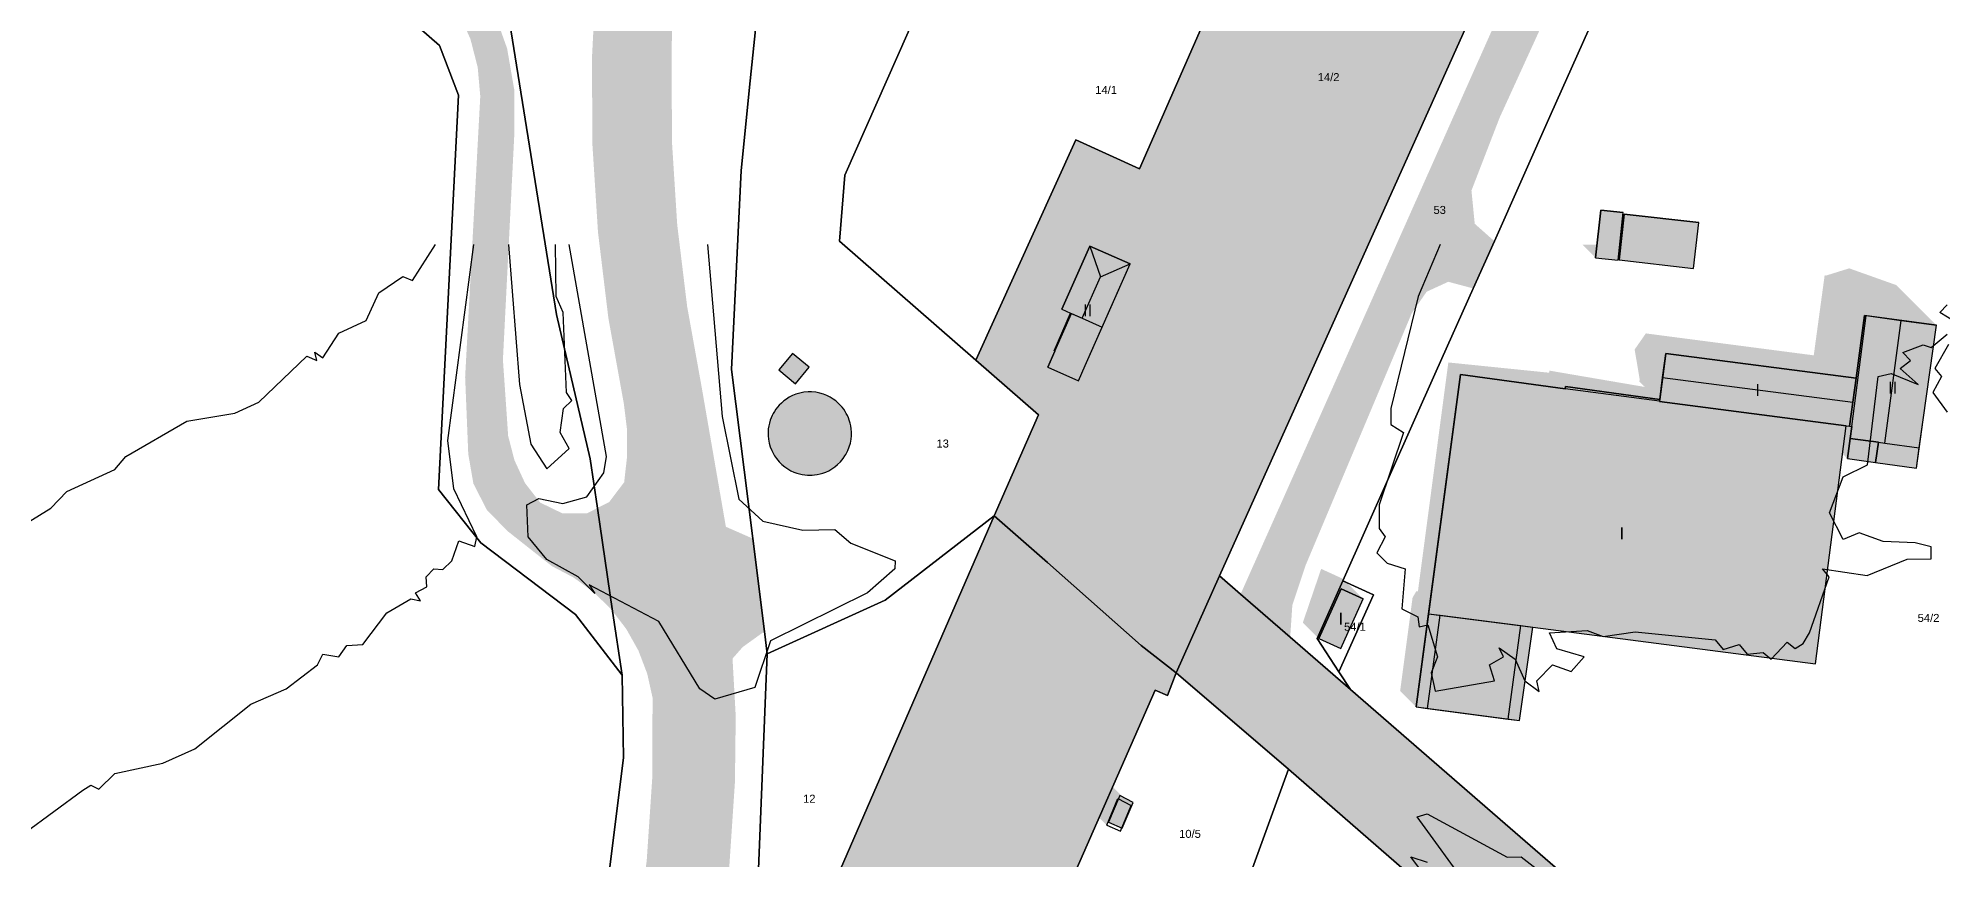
# Model space of a CAD drawing. Header units: millimetres. Extents: x 238 to 3518, y -74 to 2735.
# Drawn here: x 1495 to 1733, y 2139.8 to 2242.5 of the extents above; entities that cross this region are included whole.
import ezdxf
from ezdxf.enums import TextEntityAlignment as Align

# ---------------------------------------------------------------- set-up
doc = ezdxf.new("R2010")
doc.units = ezdxf.units.MM
for name, color, linetype in [('LP_Flurstueck_bez', 7, 'Continuous'), ('LP_Flurstuecke', 8, 'Continuous'), ('LP_Gebaeude_Dachaufsicht', 9, 'Continuous'), ('LP_Gebaeude_Dachschatten', 253, 'Continuous'), ('LP_Gebaeude_F', 254, 'Continuous'), ('LP_Gebaeude_Geschosszahl', 7, 'Continuous'), ('LP_Gebaeude_Schatten', 7, 'Continuous'), ('LP_Gebaeude_U', 7, 'Continuous'), ('LP_Topographie_Hoehenlinien', 8, 'Continuous'), ('LP_Verkehr_Bahnverkehr', 32, 'Continuous'), ('LP_Verkehr_Strassen', 9, 'Continuous'), ('LP_Verkehr_Wege_Plaetze', 252, 'Continuous')]:
    doc.layers.add(name, color=color, linetype=linetype)
doc.styles.get("Standard").update_dxf_attribs({"font": 'arial.ttf'})

msp = doc.modelspace()

# ---------------------------------------------------------------- hatches: boundary and pattern name
at = {"layer": 'LP_Gebaeude_Dachschatten'}
for points in [[(1627.7, 2212.69), (1626.37, 2216.53), (1622.89, 2208.64), (1623.99, 2208.15), (1625.41, 2207.52)], [(1627.7, 2212.69), (1631.43, 2214.29), (1626.37, 2216.53)], [(1727.77, 2207.24), (1723.38, 2207.84), (1721.59, 2193.99), (1721.39, 2192.5), (1724.92, 2192.02), (1725.71, 2191.91)], [(1721.73, 2197.02), (1722.13, 2200.01), (1698.36, 2203.11), (1697.96, 2200.1)], [(1668.71, 2170.59), (1667.16, 2158.94), (1668.59, 2158.75), (1670.18, 2170.4)]]:
    msp.add_hatch(color=253, dxfattribs=at).paths.add_polyline_path(points)
at = {"layer": 'LP_Gebaeude_F'}
for points in [[(1689.58, 2215.05), (1692.41, 2214.75), (1693.04, 2220.7), (1690.24, 2221.01)], [(1692.51, 2214.8), (1701.83, 2213.74), (1702.48, 2219.45), (1693.16, 2220.51)], [(1621.15, 2201.38), (1624.96, 2199.69), (1625.82, 2201.62), (1631.43, 2214.29), (1626.37, 2216.53), (1622.89, 2208.64), (1623.99, 2208.15), (1621.91, 2203.45), (1622.03, 2203.4)], [(1721.32, 2194.02), (1721.59, 2193.99), (1721.39, 2192.5), (1724.92, 2192.02), (1724.56, 2189.48), (1729.68, 2188.78), (1730.52, 2194.83), (1732.17, 2206.64), (1723.2, 2207.86), (1722.13, 2200.01)], [(1587.52, 2201.04), (1589.59, 2199.32), (1591.32, 2201.4), (1589.24, 2203.11)], [(1697.55, 2197.1), (1720.89, 2194.08), (1721.32, 2194.02), (1722.13, 2200.01), (1698.36, 2203.11), (1697.59, 2197.36)], [(1667.16, 2158.94), (1680.09, 2157.23), (1681.72, 2168.91), (1717.04, 2164.34), (1720.89, 2194.08), (1697.55, 2197.1), (1697.59, 2197.36), (1685.81, 2198.96), (1685.77, 2198.7), (1672.68, 2200.48)], [(1586.99, 2190.31), (1587.23, 2189.96), (1587.56, 2189.57), (1587.91, 2189.23), (1588.27, 2188.93), (1588.65, 2188.67), (1589.02, 2188.46), (1589.39, 2188.29), (1589.76, 2188.15), (1590.11, 2188.05), (1590.45, 2187.98), (1590.78, 2187.93), (1591.09, 2187.9), (1591.39, 2187.89), (1591.69, 2187.9), (1592, 2187.93), (1592.33, 2187.98), (1592.67, 2188.05), (1593.02, 2188.15), (1593.39, 2188.29), (1593.76, 2188.46), (1594.14, 2188.67), (1594.51, 2188.93), (1594.87, 2189.23), (1595.22, 2189.57), (1595.55, 2189.96), (1595.79, 2190.31), (1595.9, 2190.5), (1596.14, 2190.97), (1596.33, 2191.44), (1596.46, 2191.91), (1596.55, 2192.38), (1596.59, 2192.83), (1596.6, 2193.26), (1596.57, 2193.67), (1596.51, 2194.05), (1596.43, 2194.41), (1596.33, 2194.75), (1596.22, 2195.06), (1596.09, 2195.35), (1595.95, 2195.61), (1595.8, 2195.87), (1595.63, 2196.13), (1595.43, 2196.39), (1595.2, 2196.65), (1594.94, 2196.91), (1594.64, 2197.17), (1594.31, 2197.41), (1593.95, 2197.64), (1593.54, 2197.84), (1593.11, 2198.02), (1592.63, 2198.16), (1592.13, 2198.26), (1591.61, 2198.3), (1591.39, 2198.31), (1591.17, 2198.3), (1590.65, 2198.26), (1590.15, 2198.16), (1589.67, 2198.02), (1589.24, 2197.84), (1588.83, 2197.64), (1588.47, 2197.41), (1588.14, 2197.17), (1587.84, 2196.91), (1587.58, 2196.65), (1587.35, 2196.39), (1587.15, 2196.13), (1586.98, 2195.87), (1586.83, 2195.61), (1586.69, 2195.35), (1586.56, 2195.06), (1586.45, 2194.75), (1586.35, 2194.41), (1586.27, 2194.05), (1586.21, 2193.67), (1586.18, 2193.26), (1586.19, 2192.83), (1586.23, 2192.38), (1586.32, 2191.91), (1586.45, 2191.44), (1586.64, 2190.97), (1586.88, 2190.5)], [(1721.05, 2189.97), (1724.56, 2189.48), (1724.92, 2192.02), (1721.39, 2192.5)], [(1655, 2167.48), (1657.73, 2166.23), (1660.53, 2172.44), (1657.79, 2173.69)], [(1628.72, 2144.56), (1630.43, 2143.79), (1631.78, 2146.98), (1630.13, 2147.86)]]:
    msp.add_hatch(color=254, dxfattribs=at).paths.add_polyline_path(points)
at = {"layer": 'LP_Gebaeude_Schatten'}
for points in [[(1618.8, 2212.73), (1617.89, 2213.64), (1619.24, 2216.71), (1629.01, 2216.71), (1631.43, 2214.29), (1626.37, 2216.53), (1622.89, 2208.64), (1623.99, 2208.15), (1621.91, 2203.45), (1622.03, 2203.4), (1621.15, 2201.38), (1616.15, 2206.38), (1617.01, 2208.35), (1616.91, 2208.45), (1618.8, 2212.73)], [(1692.41, 2214.75), (1689.58, 2215.05), (1687.92, 2216.71), (1690.46, 2216.71), (1692.41, 2214.75)], [(1700.33, 2215.24), (1701.83, 2213.74), (1692.51, 2214.8), (1691.01, 2216.3), (1700.33, 2215.24)], [(1667.18, 2173.4), (1667.38, 2173.38), (1671.18, 2201.98), (1683.77, 2200.7), (1683.78, 2200.74), (1683.81, 2200.96), (1695.73, 2198.92), (1695.05, 2199.6), (1695.09, 2199.86), (1694.46, 2203.6), (1695.86, 2205.61), (1716.84, 2202.87), (1717.13, 2205.01), (1718.2, 2212.86), (1718.38, 2212.84), (1721.27, 2213.74), (1727.17, 2211.64), (1732.17, 2206.64), (1727.77, 2207.24), (1723.38, 2207.84), (1723.2, 2207.86), (1722.13, 2200.01), (1698.36, 2203.11), (1697.96, 2200.1), (1697.59, 2197.36), (1685.81, 2198.96), (1685.78, 2198.74), (1685.77, 2198.7), (1672.68, 2200.48), (1668.71, 2170.59), (1667.16, 2158.94), (1665.16, 2160.94), (1666.71, 2172.59), (1667.18, 2173.4)], [(1721.48, 2195.19), (1721.32, 2194.02), (1721.39, 2194.56), (1721.48, 2195.19)], [(1720.89, 2194.08), (1721.32, 2194.02), (1721.59, 2193.99), (1721.39, 2192.5), (1721.05, 2189.97), (1720.44, 2190.58), (1720.89, 2194.08)], [(1655.29, 2176.19), (1658.03, 2174.94), (1660.53, 2172.44), (1657.79, 2173.69), (1655, 2167.48), (1653, 2169.48), (1655.29, 2176.19)], [(1627.39, 2150.01), (1629.06, 2149.14), (1631.56, 2146.64), (1629.89, 2147.51), (1628.49, 2144.17), (1625.99, 2146.67), (1627.39, 2150.01)]]:
    msp.add_hatch(color=7, dxfattribs=at).paths.add_polyline_path(points)
at = {"layer": 'LP_Verkehr_Bahnverkehr'}
for points in [[(1612.14, 2202.25), (1619.96, 2195.44), (1614.45, 2182.82), (1621.08, 2176.98), (1672.6, 2293.62), (1664.02, 2297.9), (1632.61, 2226.19), (1624.62, 2229.79)], [(1621.08, 2176.98), (1632.82, 2166.63), (1686.62, 2286.63), (1672.6, 2293.62)], [(1632.82, 2166.63), (1637.16, 2163.21), (1642.58, 2175.32), (1691.5, 2284.19), (1687.79, 2286.04), (1686.62, 2286.63)], [(1409.67, 1724.74), (1419.75, 1719.16), (1476.35, 1845.39), (1506.27, 1916.28), (1531.99, 1975.55), (1559.69, 2040.54), (1621.08, 2176.98), (1614.45, 2182.82), (1591.2, 2129.38), (1585.2, 2115.54), (1553.61, 2042.93), (1516.21, 1957.22), (1490.18, 1898.56), (1486.75, 1892.03), (1459.16, 1829.52), (1421.77, 1743.36), (1413.83, 1725.17)], [(1419.75, 1719.16), (1432.91, 1711.87), (1490.17, 1839.56), (1520.03, 1910.31), (1545.77, 1969.63), (1573.36, 2034.39), (1632.82, 2166.63), (1621.08, 2176.98), (1559.69, 2040.54), (1531.99, 1975.55), (1506.27, 1916.28), (1476.35, 1845.39)], [(1432.91, 1711.87), (1437.48, 1710.58), (1440.84, 1718.64), (1460.93, 1764.72), (1468.35, 1781.85), (1476.31, 1800.23), (1485.67, 1821.83), (1496.64, 1847.17), (1507.95, 1873.27), (1513.61, 1886.34), (1514.59, 1888.47), (1517.23, 1894.23), (1522.94, 1907.22), (1538.82, 1943.34), (1548.79, 1966.01), (1552.43, 1974.29), (1558.66, 1988.45), (1568.83, 2011.58), (1578.7, 2034.02), (1587.55, 2054.17), (1588.77, 2056.92), (1598.86, 2079.88), (1609.38, 2103.75), (1614.86, 2116.28), (1621.08, 2130.4), (1623.01, 2134.79), (1634.55, 2161.04), (1636.1, 2160.35), (1637.16, 2163.21), (1632.82, 2166.63), (1573.36, 2034.39), (1545.77, 1969.63), (1520.03, 1910.31), (1490.17, 1839.56)]]:
    msp.add_hatch(color=32, dxfattribs=at).paths.add_polyline_path(points)
at = {"layer": 'LP_Verkehr_Strassen'}
for points in [[(1394.14, 1733.79), (1399.28, 1730.79), (1404.89, 1727.53), (1451.91, 1832.72), (1477.22, 1890.16), (1564.44, 2088.09), (1568.32, 2097.93), (1571.59, 2108), (1574.22, 2118.24), (1576.23, 2128.63), (1577.58, 2139.12), (1578.29, 2149.67), (1578.39, 2157.82), (1579.26, 2161.02), (1580.83, 2163.94), (1581.74, 2164.98), (1583.02, 2166.43), (1585.72, 2168.37), (1584.26, 2179.98), (1580.91, 2181.45), (1578.13, 2183.82), (1576.15, 2186.9), (1574.22, 2198.1), (1572.36, 2208.42), (1571.1, 2218.83), (1570.43, 2229.3), (1570.37, 2239.78), (1570.9, 2250.26), (1572.04, 2260.68), (1573.77, 2271.02), (1576.09, 2281.25), (1579, 2291.33), (1582.52, 2300.2), (1586.52, 2308.87), (1590.99, 2317.3), (1582.31, 2320.36), (1579.71, 2311.83), (1576.69, 2303.44), (1573.09, 2293.21), (1570.09, 2282.79), (1567.69, 2272.22), (1565.9, 2261.53), (1564.73, 2250.75), (1564.17, 2239.92), (1564.24, 2229.08), (1564.93, 2218.26), (1566.23, 2207.5), (1568.16, 2196.83), (1568.56, 2193.57), (1568.57, 2190.29), (1568.2, 2187.02), (1566.34, 2184.55), (1564.86, 2183.79), (1566.76, 2170.9), (1568.47, 2168.67), (1569.98, 2165.98), (1571.08, 2163.09), (1571.75, 2160.08), (1571.7, 2149.91), (1571.02, 2139.76), (1569.71, 2129.67), (1567.79, 2119.69), (1565.25, 2109.84), (1562.11, 2100.16), (1558.38, 2090.7), (1471.18, 1892.82), (1445.87, 1835.38), (1402.92, 1739.29), (1400.83, 1738.88), (1398.82, 1739.56), (1397.41, 1741.15)], [(1637.16, 2163.21), (1651.21, 2151.15), (1679.17, 2126.85), (1682.11, 2124.3), (1695.85, 2112.35), (1697.12, 2111.25), (1704.28, 2105.07), (1721.62, 2090.1), (1727.96, 2084.63), (1736.03, 2077.6), (1740.07, 2074.07), (1744.37, 2070.31), (1746.65, 2071.47), (1748.16, 2071.66), (1749.4, 2071.85), (1750.92, 2071.28), (1758.6, 2064.34), (1763.44, 2060.07), (1766.66, 2057.23), (1784.76, 2040.9), (1832.81, 1998.98), (1894.99, 1944.52), (1951.83, 1895.26), (1973.83, 1875.98), (1979.4, 1881.55), (1980.41, 1883.43), (1980.85, 1885.52), (1980.63, 1887.55), (1979.62, 1889.72), (1977.59, 1891.46), (1975.35, 1892.76), (1972.31, 1893.41), (1969.85, 1893.41), (1967.39, 1892.83), (1964.57, 1892.4), (1962.76, 1892.76), (1961.31, 1893.63), (1898.07, 1949.01), (1839.97, 1999.68), (1774.85, 2056.52), (1746.39, 2081.31), (1744.53, 2083.44), (1744.03, 2085.11), (1743.99, 2086.6), (1729.85, 2099.63), (1715.87, 2111.75), (1711.34, 2115.68), (1678.3, 2144.34), (1658.97, 2161.11), (1651.42, 2167.65), (1645.22, 2173.03), (1642.58, 2175.32)]]:
    msp.add_hatch(color=9, dxfattribs=at).paths.add_polyline_path(points)
at = {"layer": 'LP_Verkehr_Wege_Plaetze'}
for points in [[(1275.05, 2411.83), (1278.83, 2409.42), (1289.14, 2402.87), (1297.82, 2399.76), (1333.09, 2391.75), (1354.15, 2386.3), (1371.84, 2379.79), (1391.96, 2370.74), (1415.02, 2362.29), (1542.96, 2251.42), (1545.47, 2248.76), (1547.49, 2245.73), (1548.99, 2242.4), (1549.9, 2238.86), (1550.22, 2235.23), (1548.33, 2200.16), (1548.72, 2190.54), (1549.36, 2186.84), (1551.08, 2183.49), (1553.73, 2180.83), (1559.16, 2176.54), (1561.89, 2175.1), (1564.39, 2173.28), (1566.59, 2171.12), (1566.76, 2170.9), (1564.86, 2183.79), (1563.58, 2183.15), (1560.49, 2183.12), (1557.71, 2184.47), (1555.81, 2186.91), (1554.49, 2189.77), (1553.7, 2192.82), (1553.49, 2195.96), (1553.05, 2202.31), (1554.49, 2230.8), (1554.47, 2236.05), (1553.57, 2241.23), (1551.8, 2246.17), (1549.22, 2250.74), (1545.91, 2254.82), (1417.34, 2366.23), (1393.66, 2374.91), (1373.55, 2383.96), (1355.49, 2390.6), (1334.15, 2396.12), (1298.82, 2404.15), (1296.91, 2406.09)], [(1570.37, 2239.78), (1570.43, 2229.3), (1571.1, 2218.83), (1572.36, 2208.42), (1574.22, 2198.1), (1576.15, 2186.9), (1578.13, 2183.82), (1580.91, 2181.45), (1577.91, 2198.75), (1576.07, 2208.98), (1574.83, 2219.18), (1574.18, 2229.43), (1574.12, 2239.7), (1574.27, 2249.94), (1575.21, 2260.24), (1576.91, 2270.4), (1579.19, 2280.45), (1582.03, 2290.29), (1585.46, 2298.94), (1589.39, 2307.44), (1594.08, 2316.21), (1595.74, 2318.79), (1598.24, 2321.74), (1601.1, 2324.33), (1604.28, 2326.53), (1608.11, 2327.87), (1612.1, 2328.62), (1616.16, 2328.78), (1620.47, 2328.39), (1624.77, 2327.86), (1629.05, 2327.19), (1633.3, 2326.38), (1639.85, 2324.97), (1659.02, 2320.54), (1660.23, 2323.77), (1641.47, 2328.63), (1634.32, 2330.49), (1629.68, 2331.54), (1625.34, 2332.26), (1620.43, 2332.76), (1615.73, 2332.67), (1611.05, 2332.16), (1606.44, 2331.23), (1602.63, 2329.28), (1599.11, 2326.84), (1595.94, 2323.96), (1593.17, 2320.69), (1590.99, 2317.3), (1586.52, 2308.87), (1582.52, 2300.2), (1579, 2291.33), (1576.09, 2281.25), (1573.77, 2271.02), (1572.04, 2260.68), (1570.9, 2250.26)], [(1645.22, 2173.03), (1651.42, 2167.65), (1651.69, 2171.67), (1653.35, 2176.64), (1666.61, 2208.13), (1668.47, 2210.82), (1671.17, 2212.06), (1674.29, 2211.23), (1676.93, 2217.14), (1674.48, 2219.31), (1674.07, 2223.46), (1677.59, 2232.57), (1699.38, 2280.27), (1694.18, 2282.86)], [(1404.89, 1727.53), (1408.14, 1725.63), (1455.34, 1831.2), (1480.65, 1888.65), (1567.93, 2086.72), (1571.85, 2096.67), (1575.19, 2106.95), (1577.88, 2117.42), (1579.93, 2128.03), (1581.32, 2138.75), (1582.04, 2149.52), (1582.14, 2157.78), (1581.74, 2164.98), (1580.83, 2163.94), (1579.26, 2161.02), (1578.39, 2157.82), (1578.29, 2149.67), (1577.58, 2139.12), (1576.23, 2128.63), (1574.22, 2118.24), (1571.59, 2108), (1568.32, 2097.93), (1564.44, 2088.09), (1477.22, 1890.16), (1451.91, 1832.72)]]:
    msp.add_hatch(color=252, dxfattribs=at).paths.add_polyline_path(points)

# ---------------------------------------------------------------- linework, layer by layer
at = {"layer": 'LP_Flurstuecke', "color": 8}
for points in [[(1467.63, 1898.9), (1524.79, 2027.25), (1535.51, 2051.32), (1549.67, 2084.66), (1555.07, 2097.37), (1563.2, 2121.63), (1565.84, 2134.3), (1568.13, 2152.58), (1567.94, 2162.91), (1562.12, 2170.48), (1550.31, 2179.46), (1545, 2186.12), (1547.5, 2235.36), (1545.14, 2241.59), (1540.31, 2245.78), (1483.57, 2294.95), (1419.82, 2350.19), (1417.9, 2345.91), (1364.22, 2225.33), (1333.66, 2156.69), (1067.14, 2243.37), (1056.89, 2115.99), (1096.12, 2051.97), (1204.64, 1939.92)], [(1483.57, 2294.95), (1540.31, 2245.78), (1545.14, 2241.59), (1547.5, 2235.36), (1545, 2186.12), (1550.31, 2179.46), (1562.12, 2170.48), (1567.94, 2162.91), (1566.76, 2170.9), (1564.86, 2183.79), (1563.96, 2189.94), (1559.73, 2207.98), (1553.15, 2249.06), (1544.25, 2261.73), (1486.61, 2311.49)], [(1585.74, 2254.46), (1583.95, 2237.18), (1582.8, 2225.98), (1581.62, 2201.1), (1584.26, 2179.98), (1585.72, 2168.37), (1586.07, 2165.57), (1600.83, 2172.28), (1614.45, 2182.82), (1619.96, 2195.44), (1612.14, 2202.25), (1595.11, 2217.13), (1595.77, 2225.38), (1634.04, 2311.86)], [(1737.59, 2264.06), (1727.78, 2270.88), (1725.02, 2272.2), (1716.89, 2276.09), (1704.04, 2277.95), (1697.17, 2262.54), (1684.04, 2233.1), (1676.93, 2217.14), (1674.29, 2211.23), (1669.68, 2200.89), (1658, 2174.7), (1661.84, 2172.96), (1657.51, 2163.33), (1658.97, 2161.11), (1678.3, 2144.34), (1711.34, 2115.68), (1715.87, 2111.75), (1729.85, 2099.63), (1736.36, 2102.04)], [(1516.21, 1957.22), (1553.61, 2042.93), (1585.2, 2115.54), (1581.6, 2116.52), (1583.84, 2127.82), (1584.96, 2137.61), (1586.07, 2165.57), (1585.72, 2168.37), (1584.26, 2179.98), (1581.62, 2201.1), (1582.8, 2225.98), (1583.95, 2237.18), (1585.74, 2254.46)], [(1553.15, 2249.06), (1559.73, 2207.98), (1563.96, 2189.94), (1564.86, 2183.79), (1566.76, 2170.9), (1567.94, 2162.91), (1568.13, 2152.58), (1565.84, 2134.3), (1563.2, 2121.63), (1555.07, 2097.37), (1549.67, 2084.66), (1535.51, 2051.32), (1524.79, 2027.25), (1467.63, 1898.9)], [(1538.82, 1943.34), (1548.79, 1966.01), (1552.43, 1974.29), (1558.66, 1988.45), (1568.83, 2011.58), (1578.7, 2034.02), (1587.55, 2054.17), (1588.77, 2056.92), (1598.86, 2079.88), (1609.38, 2103.75), (1614.86, 2116.28), (1621.08, 2130.4), (1623.01, 2134.79), (1634.55, 2161.04), (1636.1, 2160.35), (1637.16, 2163.21), (1632.82, 2166.63), (1621.08, 2176.98), (1614.45, 2182.82), (1591.2, 2129.38), (1585.2, 2115.54), (1553.61, 2042.93), (1516.21, 1957.22)]]:
    msp.add_lwpolyline(points, dxfattribs=at)
for points in [[(1595.11, 2217.13), (1612.14, 2202.25), (1624.62, 2229.79), (1632.61, 2226.19), (1664.02, 2297.9), (1662.68, 2298.58), (1634.39, 2312.66), (1634.04, 2311.86), (1595.77, 2225.38)], [(1612.14, 2202.25), (1619.96, 2195.44), (1614.45, 2182.82), (1621.08, 2176.98), (1632.82, 2166.63), (1637.16, 2163.21), (1642.58, 2175.32), (1691.5, 2284.19), (1687.79, 2286.04), (1686.62, 2286.63), (1672.6, 2293.62), (1664.02, 2297.9), (1632.61, 2226.19), (1624.62, 2229.79)], [(1642.58, 2175.32), (1645.22, 2173.03), (1651.42, 2167.65), (1658.97, 2161.11), (1657.51, 2163.33), (1654.78, 2167.48), (1658, 2174.7), (1669.68, 2200.89), (1674.29, 2211.23), (1676.93, 2217.14), (1684.04, 2233.1), (1697.17, 2262.54), (1704.04, 2277.95), (1699.38, 2280.27), (1694.18, 2282.86), (1691.5, 2284.19)], [(1581.6, 2116.52), (1585.2, 2115.54), (1591.2, 2129.38), (1614.45, 2182.82), (1600.83, 2172.28), (1586.07, 2165.57), (1584.96, 2137.61), (1583.84, 2127.82)], [(1637.16, 2163.21), (1651.21, 2151.15), (1679.17, 2126.85), (1682.11, 2124.3), (1695.85, 2112.35), (1697.12, 2111.25), (1704.28, 2105.07), (1721.62, 2090.1), (1729.85, 2099.63), (1715.87, 2111.75), (1711.34, 2115.68), (1678.3, 2144.34), (1658.97, 2161.11), (1651.42, 2167.65), (1645.22, 2173.03), (1642.58, 2175.32)], [(1654.78, 2167.48), (1657.51, 2163.33), (1661.84, 2172.96), (1658, 2174.7)], [(1623.01, 2134.79), (1642.53, 2127.34), (1651.21, 2151.15), (1637.16, 2163.21), (1636.1, 2160.35), (1634.55, 2161.04)], [(1621.08, 2130.4), (1668.37, 2096.25), (1683.03, 2116.89), (1684.24, 2120.77), (1682.11, 2124.3), (1679.17, 2126.85), (1651.21, 2151.15), (1642.53, 2127.34), (1623.01, 2134.79)]]:
    msp.add_lwpolyline(points, close=True, dxfattribs=at)
at = {"layer": 'LP_Gebaeude_Dachaufsicht', "color": 9}
for p, q in [((1689.58, 2215.05, 70.44), (1690.24, 2221.01, 70.44)), ((1690.24, 2221.01, 70.44), (1693.04, 2220.7, 70.44)), ((1692.41, 2214.75, 70.44), (1693.04, 2220.7, 70.44)), ((1692.51, 2214.8, 70.07), (1693.16, 2220.51, 70.07)), ((1693.16, 2220.51, 70.07), (1702.48, 2219.45, 70.07)), ((1701.83, 2213.74, 70.07), (1702.48, 2219.45, 70.07)), ((1622.89, 2208.64, 75.39), (1626.37, 2216.53, 75.39)), ((1626.37, 2216.53, 75.39), (1627.7, 2212.69, 75.88)), ((1626.37, 2216.53, 75.39), (1631.43, 2214.29, 75.39)), ((1627.7, 2212.69, 75.88), (1631.43, 2214.29, 75.39)), ((1627.94, 2206.4, 75.38), (1631.43, 2214.29, 75.39)), ((1689.58, 2215.05, 70.44), (1692.41, 2214.75, 70.44)), ((1692.51, 2214.8, 70.07), (1701.83, 2213.74, 70.07)), ((1625.41, 2207.52, 75.88), (1627.7, 2212.69, 75.88)), ((1621.91, 2203.45, 75.46), (1623.99, 2208.15, 75.46)), ((1622.03, 2203.4, 75.46), (1624.09, 2208.11, 75.46)), ((1622.89, 2208.64, 75.39), (1623.99, 2208.15, 75.6)), ((1623.99, 2208.15, 75.46), (1624.09, 2208.11, 75.46)), ((1623.99, 2208.15, 75.6), (1625.41, 2207.52, 75.88)), ((1624.09, 2208.11, 75.46), (1625.41, 2207.52, 75.46)), ((1625.41, 2207.52, 75.46), (1627.54, 2206.57, 75.46)), ((1625.41, 2207.52, 75.88), (1627.54, 2206.57, 75.46)), ((1625.82, 2201.62, 75.46), (1627.94, 2206.4, 75.46)), ((1627.54, 2206.57, 75.46), (1627.94, 2206.4, 75.38)), ((1627.54, 2206.57, 75.46), (1627.94, 2206.4, 75.46)), ((1721.59, 2193.99, 74.67), (1723.38, 2207.84, 74.67)), ((1722.13, 2200.01, 74.67), (1723.2, 2207.86, 74.67)), ((1723.2, 2207.86, 74.67), (1723.38, 2207.84, 74.67)), ((1723.38, 2207.84, 74.67), (1727.77, 2207.24, 76.78)), ((1725.71, 2191.91, 76.78), (1727.77, 2207.24, 76.78)), ((1727.77, 2207.24, 76.78), (1732.17, 2206.64, 74.67)), ((1730.52, 2194.83, 74.67), (1732.17, 2206.64, 74.67)), ((1621.15, 2201.38, 75.46), (1622.03, 2203.4, 75.46)), ((1621.91, 2203.45, 75.46), (1622.03, 2203.4, 75.46)), ((1624.96, 2199.69, 75.46), (1625.82, 2201.62, 75.46)), ((1697.96, 2200.1, 72.54), (1698.36, 2203.11, 71.38)), ((1698.36, 2203.11, 71.38), (1722.13, 2200.01, 71.38)), ((1621.15, 2201.38, 75.46), (1624.96, 2199.69, 75.46)), ((1668.71, 2170.59, 70.24), (1672.68, 2200.48, 70.24)), ((1672.68, 2200.48, 70.24), (1685.77, 2198.7, 70.24)), ((1697.59, 2197.36, 71.48), (1697.96, 2200.1, 72.54)), ((1697.96, 2200.1, 72.54), (1721.73, 2197.02, 72.54)), ((1721.32, 2194.02, 74.67), (1722.13, 2200.01, 74.67)), ((1721.73, 2197.02, 72.54), (1722.13, 2200.01, 71.38)), ((1685.77, 2198.7, 70.24), (1685.78, 2198.74, 70.24)), ((1685.78, 2198.74, 70.24), (1685.81, 2198.96, 70.24)), ((1685.78, 2198.74, 70.24), (1697.56, 2197.17, 70.24)), ((1685.81, 2198.96, 70.24), (1697.59, 2197.36, 70.24)), ((1697.55, 2197.1, 71.38), (1697.59, 2197.36, 71.48)), ((1697.55, 2197.1, 70.24), (1697.56, 2197.17, 70.24)), ((1697.55, 2197.1, 70.24), (1720.89, 2194.08, 70.24)), ((1697.55, 2197.1, 71.38), (1720.89, 2194.08, 71.38)), ((1697.56, 2197.17, 70.24), (1697.59, 2197.36, 70.24)), ((1721.39, 2194.56, 71.59), (1721.73, 2197.02, 72.54)), ((1721.32, 2194.02, 71.38), (1721.39, 2194.56, 71.59)), ((1730.03, 2191.33, 74.67), (1730.52, 2194.83, 74.67)), ((1717.04, 2164.34, 70.24), (1720.89, 2194.08, 70.24)), ((1720.89, 2194.08, 71.38), (1721.32, 2194.02, 71.38)), ((1721.05, 2189.97, 71.75), (1721.39, 2192.5, 71.75)), ((1721.32, 2194.02, 74.67), (1721.59, 2193.99, 74.67)), ((1721.39, 2192.5, 74.67), (1721.59, 2193.99, 74.67)), ((1721.39, 2192.5, 74.67), (1724.92, 2192.02, 76.39)), ((1721.39, 2192.5, 71.75), (1724.92, 2192.02, 71.75)), ((1721.05, 2189.97, 71.75), (1724.56, 2189.48, 71.75)), ((1724.56, 2189.48, 74.67), (1724.92, 2192.02, 74.67)), ((1724.56, 2189.48, 71.75), (1724.92, 2192.02, 71.75)), ((1724.92, 2192.02, 76.39), (1725.71, 2191.91, 76.78)), ((1724.92, 2192.02, 74.67), (1725.71, 2191.91, 74.67)), ((1725.71, 2191.91, 74.67), (1730.03, 2191.33, 74.67)), ((1725.71, 2191.91, 76.78), (1730.03, 2191.33, 74.67)), ((1729.68, 2188.78, 74.67), (1730.03, 2191.33, 74.67)), ((1724.56, 2189.48, 74.67), (1729.68, 2188.78, 74.67)), ((1655, 2167.48, 71.37), (1657.79, 2173.69, 71.37)), ((1657.79, 2173.69, 71.37), (1660.53, 2172.44, 71.37)), ((1657.73, 2166.23, 71.37), (1660.53, 2172.44, 71.37)), ((1667.16, 2158.94, 71.11), (1668.71, 2170.59, 71.11)), ((1668.59, 2158.75, 71.87), (1670.18, 2170.4, 71.87)), ((1668.71, 2170.59, 70.24), (1681.72, 2168.91, 70.24)), ((1668.71, 2170.59, 71.11), (1670.18, 2170.4, 71.87)), ((1670.18, 2170.4, 71.87), (1680.25, 2169.1, 71.87)), ((1678.66, 2157.42, 71.87), (1680.25, 2169.1, 71.87)), ((1680.09, 2157.23, 71.11), (1681.72, 2168.91, 71.11)), ((1680.25, 2169.1, 71.87), (1681.72, 2168.91, 71.11)), ((1681.72, 2168.91, 70.24), (1717.04, 2164.34, 70.24)), ((1655, 2167.48, 71.37), (1657.73, 2166.23, 71.37)), ((1667.16, 2158.94, 71.11), (1668.59, 2158.75, 71.87)), ((1668.59, 2158.75, 71.87), (1678.66, 2157.42, 71.87)), ((1678.66, 2157.42, 71.87), (1680.09, 2157.23, 71.11)), ((1628.49, 2144.17, 71.9), (1629.89, 2147.51, 71.9)), ((1629.89, 2147.51, 71.9), (1631.56, 2146.64, 71.9)), ((1630.2, 2143.41, 71.9), (1631.56, 2146.64, 71.9)), ((1628.49, 2144.17, 71.9), (1630.2, 2143.41, 71.9))]:
    msp.add_line(p, q, dxfattribs=at)
at = {"layer": 'LP_Gebaeude_U', "color": 7}
for points in [[(1689.58, 2215.05), (1692.41, 2214.75), (1693.04, 2220.7), (1690.24, 2221.01)], [(1692.51, 2214.8), (1701.83, 2213.74), (1702.48, 2219.45), (1693.16, 2220.51)], [(1621.15, 2201.38), (1624.96, 2199.69), (1625.82, 2201.62), (1631.43, 2214.29), (1626.37, 2216.53), (1622.89, 2208.64), (1623.99, 2208.15), (1621.91, 2203.45), (1622.03, 2203.4)], [(1721.32, 2194.02), (1721.59, 2193.99), (1721.39, 2192.5), (1724.92, 2192.02), (1724.56, 2189.48), (1729.68, 2188.78), (1730.52, 2194.83), (1732.17, 2206.64), (1723.2, 2207.86), (1722.13, 2200.01)], [(1587.52, 2201.04), (1589.59, 2199.32), (1591.32, 2201.4), (1589.24, 2203.11)], [(1697.55, 2197.1), (1720.89, 2194.08), (1721.32, 2194.02), (1722.13, 2200.01), (1698.36, 2203.11), (1697.59, 2197.36)], [(1667.16, 2158.94), (1680.09, 2157.23), (1681.72, 2168.91), (1717.04, 2164.34), (1720.89, 2194.08), (1697.55, 2197.1), (1697.59, 2197.36), (1685.81, 2198.96), (1685.77, 2198.7), (1672.68, 2200.48)], [(1586.99, 2190.31), (1587.23, 2189.96), (1587.56, 2189.57), (1587.91, 2189.23), (1588.27, 2188.93), (1588.65, 2188.67), (1589.02, 2188.46), (1589.39, 2188.29), (1589.76, 2188.15), (1590.11, 2188.05), (1590.45, 2187.98), (1590.78, 2187.93), (1591.09, 2187.9), (1591.39, 2187.89), (1591.69, 2187.9), (1592, 2187.93), (1592.33, 2187.98), (1592.67, 2188.05), (1593.02, 2188.15), (1593.39, 2188.29), (1593.76, 2188.46), (1594.14, 2188.67), (1594.51, 2188.93), (1594.87, 2189.23), (1595.22, 2189.57), (1595.55, 2189.96), (1595.79, 2190.31), (1595.9, 2190.5), (1596.14, 2190.97), (1596.33, 2191.44), (1596.46, 2191.91), (1596.55, 2192.38), (1596.59, 2192.83), (1596.6, 2193.26), (1596.57, 2193.67), (1596.51, 2194.05), (1596.43, 2194.41), (1596.33, 2194.75), (1596.22, 2195.06), (1596.09, 2195.35), (1595.95, 2195.61), (1595.8, 2195.87), (1595.63, 2196.13), (1595.43, 2196.39), (1595.2, 2196.65), (1594.94, 2196.91), (1594.64, 2197.17), (1594.31, 2197.41), (1593.95, 2197.64), (1593.54, 2197.84), (1593.11, 2198.02), (1592.63, 2198.16), (1592.13, 2198.26), (1591.61, 2198.3), (1591.39, 2198.31), (1591.17, 2198.3), (1590.65, 2198.26), (1590.15, 2198.16), (1589.67, 2198.02), (1589.24, 2197.84), (1588.83, 2197.64), (1588.47, 2197.41), (1588.14, 2197.17), (1587.84, 2196.91), (1587.58, 2196.65), (1587.35, 2196.39), (1587.15, 2196.13), (1586.98, 2195.87), (1586.83, 2195.61), (1586.69, 2195.35), (1586.56, 2195.06), (1586.45, 2194.75), (1586.35, 2194.41), (1586.27, 2194.05), (1586.21, 2193.67), (1586.18, 2193.26), (1586.19, 2192.83), (1586.23, 2192.38), (1586.32, 2191.91), (1586.45, 2191.44), (1586.64, 2190.97), (1586.88, 2190.5)], [(1721.05, 2189.97), (1724.56, 2189.48), (1724.92, 2192.02), (1721.39, 2192.5)], [(1655, 2167.48), (1657.73, 2166.23), (1660.53, 2172.44), (1657.79, 2173.69)], [(1628.72, 2144.56), (1630.43, 2143.79), (1631.78, 2146.98), (1630.13, 2147.86)]]:
    msp.add_lwpolyline(points, close=True, dxfattribs=at)
at = {"layer": 'LP_Topographie_Hoehenlinien', "color": 8}
for points in [[(1490.55, 2180.05), (1496.55, 2183.77), (1498.55, 2185.87), (1504.54, 2188.61), (1505.92, 2190.21), (1513.54, 2194.63), (1519.54, 2195.65), (1522.54, 2197.03), (1528.54, 2202.77), (1529.78, 2202.21), (1529.54, 2203.25), (1530.54, 2202.55), (1532.54, 2205.66), (1535.95, 2207.21), (1537.54, 2210.67), (1540.54, 2212.71), (1541.74, 2212.21), (1544.61, 2216.71)], [(1493.3, 2143.21), (1500.55, 2148.55), (1501.55, 2149.16), (1502.55, 2148.67), (1504.54, 2150.64), (1510.54, 2151.92), (1514.54, 2153.72), (1521.54, 2159.28), (1525.95, 2161.21), (1529.9, 2164.21), (1530.54, 2165.52), (1532.54, 2165.21), (1533.54, 2166.6), (1535.54, 2166.72), (1538.54, 2170.68), (1541.54, 2172.45), (1542.75, 2172.21), (1542.14, 2173.21), (1543.54, 2173.95), (1543.48, 2175.21), (1544.43, 2176.21), (1545.54, 2176.1), (1546.68, 2177.21), (1547.54, 2179.71), (1549.54, 2179), (1549.77, 2180.21), (1546.91, 2186.21), (1546.16, 2192.21), (1549.42, 2216.71)], [(1553.76, 2216.71), (1555.14, 2199.21), (1556.54, 2191.76), (1558.54, 2188.71), (1561.32, 2191.21), (1560.2, 2193.21), (1560.63, 2196.21), (1561.66, 2197.21), (1561.01, 2198.21), (1560.57, 2208.21), (1559.71, 2210.21), (1559.62, 2216.71)], [(1578.63, 2216.71), (1580.43, 2195.21), (1582.53, 2184.9), (1585.53, 2182.15), (1590.53, 2181.02), (1594.53, 2181.11), (1596.53, 2179.4), (1602.08, 2177.21), (1602.04, 2176.21), (1598.59, 2173.21), (1586.47, 2167.21), (1584.53, 2161.38), (1579.53, 2159.9), (1577.66, 2161.21), (1572.54, 2169.63), (1563.82, 2174.21), (1564.54, 2173.12), (1562.45, 2175.21), (1558.54, 2177.35), (1556.2, 2180.21), (1556.05, 2184.21), (1557.54, 2185), (1560.54, 2184.35), (1563.54, 2185.21), (1565.66, 2188.21), (1565.99, 2190.21), (1561.34, 2216.71)], [(1670.18, 2216.71), (1667.4, 2210.21), (1664.01, 2196.21), (1664.01, 2194.21), (1665.57, 2193.21), (1662.55, 2184.21), (1662.52, 2181.23), (1663.29, 2180.21), (1662.25, 2178.21), (1663.52, 2176.89), (1665.8, 2176.21), (1665.39, 2171.21), (1667.36, 2170.21), (1667.52, 2168.94), (1668.6, 2169.21), (1669.82, 2165.21), (1669.05, 2163.21), (1669.52, 2160.9), (1676.96, 2162.21), (1676.32, 2164.21), (1678.08, 2165.21), (1677.52, 2166.31), (1679.52, 2164.9), (1680.72, 2162.21), (1682.52, 2160.85), (1682.25, 2162.21), (1684.18, 2164.21), (1686.52, 2163.38), (1688.17, 2165.21), (1684.72, 2166.21), (1683.82, 2168.21), (1688.52, 2168.47), (1690.52, 2167.73), (1694.52, 2168.34), (1704.52, 2167.33), (1705.52, 2166.1), (1707.52, 2166.76), (1708.52, 2165.53), (1710.52, 2165.73), (1711.52, 2164.92), (1713.52, 2167.02), (1714.52, 2166.25), (1715.52, 2166.87), (1716.31, 2168.21), (1718.76, 2175.21), (1717.94, 2176.21), (1723.51, 2175.38), (1728.51, 2177.39), (1731.51, 2177.44), (1731.51, 2178.94), (1729.51, 2179.43), (1725.51, 2179.6), (1722.51, 2180.69), (1720.52, 2179.84), (1718.82, 2183.21), (1720.52, 2187.7), (1723.56, 2189.21), (1724.9, 2200.21), (1726.51, 2200.59), (1729.89, 2199.21), (1727.63, 2201.21), (1728.91, 2202.21), (1727.99, 2203.21), (1730.51, 2204.19), (1731.51, 2203.85), (1733.51, 2205.52)], [(1734.51, 2207.05), (1732.6, 2208.21), (1733.51, 2209.19)], [(1733.67, 2204.21), (1731.98, 2201.21), (1732.82, 2200.21), (1731.7, 2198.21), (1733.51, 2195.78)], [(1673.82, 2136.21), (1667.27, 2145.21), (1668.52, 2145.6), (1678.52, 2140.17), (1680.28, 2140.21), (1708.52, 2118.23)], [(1671.52, 2133.4), (1666.48, 2140.21), (1668.52, 2139.55)]]:
    msp.add_lwpolyline(points, dxfattribs=at)

# ---------------------------------------------------------------- texts
at = {"layer": 'LP_Flurstueck_bez', "color": 7}
for s, p in [('14/2', (1656.22, 2237.63)), ('14/1', (1628.42, 2236.03)), ('53', (1670.1, 2221.04)), ('13', (1608, 2191.85)), ('54/1', (1659.51, 2168.96)), ('54/2', (1731.18, 2170.06)), ('12', (1591.33, 2147.47)), ('10/5', (1638.9, 2143.08))]:
    msp.add_text(s, height=1, dxfattribs=at).set_placement(p, align=Align.MIDDLE_CENTER)
at = {"layer": 'LP_Gebaeude_Geschosszahl', "color": 7}
for s, p in [('II', (1626.11, 2208.48)), ('I', (1709.83, 2198.56)), ('II', (1726.7, 2198.82)), ('I', (1692.86, 2180.63)), ('I', (1657.76, 2169.96))]:
    msp.add_text(s, height=1.5, dxfattribs=at).set_placement(p, align=Align.MIDDLE_CENTER)

doc.saveas('drawing.dxf')
